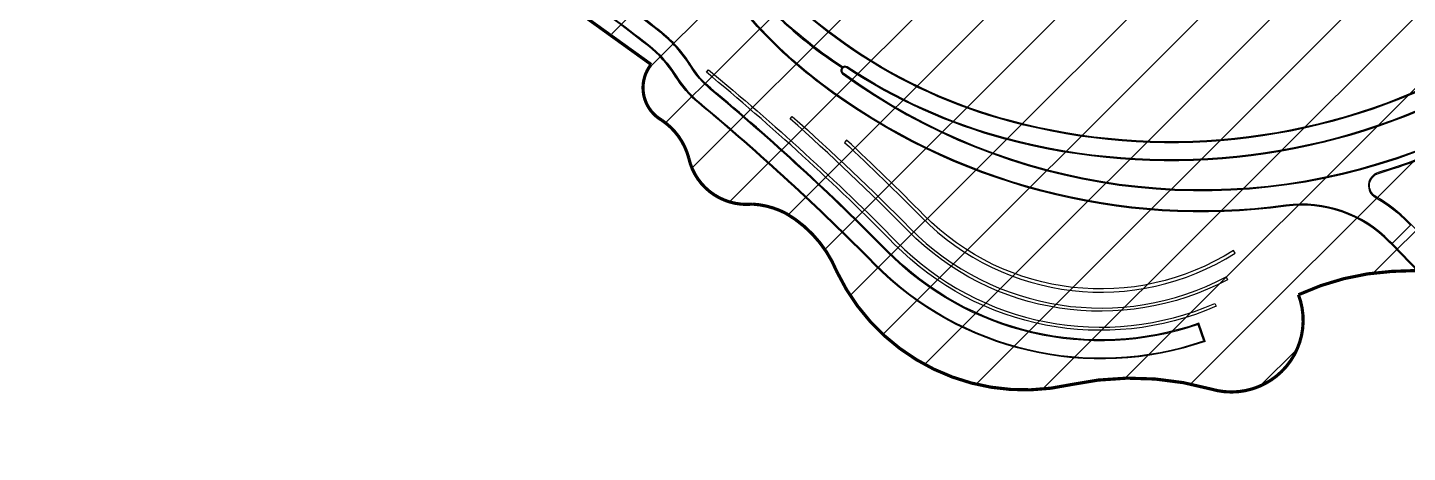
# Model space of a CAD drawing. Extents: x 216 to 1057, y -885 to -291.
# Drawn here: x 1015.8 to 1021.65, y -656.68 to -654.88 of the extents above; entities that cross this region are included whole.
import ezdxf

# ---------------------------------------------------------------- set-up
doc = ezdxf.new("R2010")
doc.units = 0
doc.header["$LTSCALE"] = 1000
doc.header["$MEASUREMENT"] = 0
doc.linetypes.add('ACAD_ISO05W100', pattern=[34, 24, -3, 0.5, -3, 0.5, -3])
doc.layers.get('0').update_dxf_attribs({"linetype": 'CONTINUOUS'})

# ---------------------------------------------------------------- blocks, each defined once
blk = doc.blocks.new('索引图')
h = blk.add_hatch()
h.set_pattern_fill('ANSI31', color=251, scale=5000)
h.set_pattern_definition([(45, (-343244937.3183714, -671142701.8827525), (-5612.66007566822, 5612.660075668221), [])])
edge = h.paths.add_edge_path()
edge.add_arc((1049818.492525518, 988927.8444814682), 11268.47745668729, -106.46898487249467, 20.869026845496478, ccw=False)
edge.add_arc((1034227.327120602, 934348.5360987186), 45494.65063801684, 74.18782831914484, 102.2662090585989)
edge.add_arc((1017308.748115778, 1010607.618821263), 32619.61583907291, 205.5192727609332, 282.8472438422083, ccw=False)
edge.add_arc((970318.7934205532, 989329.7682939768), 18981.44955705814, 22.37249009623707, 59.89109240701482)
edge.add_arc((973851.0683149099, 994213.2476414442), 12999.06104715039, 62.5626908488738, 86.5706189984306)
edge.add_arc((973685.6018460989, 1016437.213779211), 9296.140183171272, 192.5453006417377, 275.8223905356724, ccw=False)
edge.add_arc((954628.9266605377, 1011800.403809547), 10319.96742728737, 14.69315915671661, 56.21285448726997)
edge.add_arc((963307.8783435822, 1025471.954512715), 5881.954347866851, 141.4984705032354, 240.0118543902008, ccw=False)
edge.add_arc((720898.7439210415, 728863.1606520414), 383032.7174504229, 51.62174755896319, 83.16275166104701)
edge.add_line((766498.588312149, 1109171.873185635), (767320.7709230781, 1304087.82815671))
edge.add_line((767320.7709230781, 1304087.82815671), (779879.0813863873, 1304211.404694676))
edge.add_line((779879.0813863873, 1304211.404694676), (779852.6816285849, 1299210.117247462))
edge.add_line((779852.6816285849, 1299210.117247462), (779258.6816285849, 1186680.117247462))
edge.add_line((779258.6816285849, 1186680.117247462), (790471.6816285849, 1187820.117247462))
edge.add_line((790471.6816285849, 1187820.117247462), (818624.6816287041, 1178369.117247462))
edge.add_arc((630802.8489080667, 731309.7587780952), 484911.4463915871, 57.49718364309342, 67.21139541464618, ccw=False)
edge.add_arc((739827.6275250316, 870075.2217220068), 309786.1233966591, 45.5445608235284, 60.713962391380505, ccw=False)
edge.add_line((956787.6816287041, 1091199.117247701), (971748.6816285849, 1075142.117247462))
edge.add_line((971748.6816285849, 1075142.117247462), (1009430.686487854, 1110284.626204967))
edge.add_arc((1197522.213606536, 1278278.664226651), 252191.2357411913, 221.769650180882, 244.6600584270022)
edge.add_line((1089587.389427602, 1050352.156083941), (1090780.86523217, 1053000.297339678))
edge.add_arc((1197268.770765543, 1277806.618627787), 248751.9972100266, 244.6536781972822, 265.7263997386773)
edge.add_arc((1201333.314876676, 1357659.494674325), 328691.2112409968, 266.0571351428887, 271.4097181925721)
edge.add_line((1209419.691130519, 1029067.767958403), (1238585.251038492, 1029378.617993832))
edge.add_line((1238585.251038492, 1029378.617993832), (1238561.991430461, 1031551.957717061))
edge.add_arc((1239356.309545994, 1019474.848311663), 12103.20258686207, 8.016353120808219, 93.76295523009452, ccw=False)
edge.add_line((1251341.243343234, 1021162.709305406), (1253081.713863254, 1010715.869194388))
edge.add_line((1253081.713863254, 1010715.869194388), (1248614.709583282, 1009971.654754519))
edge.add_line((1248614.709583282, 1009971.654754519), (1252120.73588258, 988777.8845130205))
edge.add_arc((1102683.831081092, 173834.3783015013), 828531.4157187846, 79.60906109770198, 83.66670353903916)
edge.add_arc((1180181.417539537, 872078.2570126057), 126000.0000052878, 83.66670353939249, 93.82950307372903)
edge.add_arc((1113126.581506252, 1873836.535728216), 878000.0000000453, 270.229189137843, 273.8295030740768, ccw=False)
edge.add_arc((1115786.644278288, 1208841.85583353), 212999.9998329859, 265.8623730915656, 270.2291891386719, ccw=False)
edge.add_arc((1086014.482421875, 797288.8268874884), 199628.4980392108, 85.86237309329262, 93.15798984370933)
edge.add_arc((1077220.641407013, 956674.9170763493), 40000.00000241262, 93.15798984428041, 114.9497272338299)
at = {"color": 251, "linetype": 'ACAD_ISO05W100', "ltscale": 0.03, "const_width": 500}
for points in [[(1060347.726134598, 992942.0472413301, -0.6208602715770115), (1046623.921101451, 978121.6750580072, 0.1231317320040606), (1024561.800983965, 978804.5912675858, -0.3508219991150243), (987871.4882675409, 996554.6095306873, 0.1651840496956864), (979840.747114718, 1005750.116193295, 0.1051392106171232), (974628.6495071054, 1007189.031070471, -0.3802493196989968), (964611.4109606147, 1014417.98568964, 0.1831721696303973), (960367.9551555514, 1020377.424249887, -0.4584343143860274), (958704.7106399536, 1029133.680068016, 0.1384991015181123), (766498.588312149, 1109171.873185635)], [(818624.6816287041, 1178369.117247462, -0.04241164678830221), (891365.6816285849, 1140267.117247462), (891365.6816285849, 1140267.117247462), (891365.6816285849, 1140267.117247462, -0.06628582805920989), (956787.6816287041, 1091199.117247701), (971748.6816285849, 1075142.117247462), (1009430.686487854, 1110284.626204967, 0.1002116956567325), (1089587.389427602, 1050352.156083941), (1090780.86523217, 1053000.297339678, 0.09220708769554059), (1178731.95762521, 1029746.257677913, 0.02335929675467539), (1209419.691130519, 1029067.767958403), (1238585.251038492, 1029378.617993832), (1238561.991430461, 1031551.957717061, -0.39263381448174), (1251341.243343234, 1021162.709305406), (1253081.713863254, 1010715.869194388), (1248614.709583282, 1009971.654754519), (1252120.73588258, 988777.8845130205, 0.01770665526628222), (1194080.718944609, 997309.2812110186, 0.04437266619439054), (1171766.169193089, 997796.9254616499, -0.01571062546696639), (1116638.664387405, 995843.5600878, -0.01905613561850731), (1100418.169961989, 996397.0161079168, 0.03184389035953542), (1075017.064695954, 996614.1740783453, 0.09537198587863135), (1060347.726134598, 992942.0472413301)]]:
    blk.add_lwpolyline(points, format="xyb", dxfattribs=at)
at = {"color": 251}
for points in [[(988777.5201740861, 1028738.504468799, -0.1025609221818195), (967325.8593652844, 1050241.750565052, 0.1627953229228013), (843020.8705124259, 1162717.122616053), (843020.8705124259, 1162717.122616053, 0.0818736744678393), (776344.6346299052, 1179695.29522872, 0.001680698963445967), (776344.6346299052, 1179695.29522872, 0.02149187837067108), (767940.0684645176, 1180056.721999526), (748435.2938690186, 1180056.721999526, 0.02149187836607641), (740030.727705121, 1179695.29522872, 0.001894232401185317), (740030.727705121, 1179695.29522872, 0.1552603314550773), (621600.0575383902, 1130456.979014874), (579083.113114655, 1094494.276827097, 0.1196672096917234), (538407.1345726252, 1038766.800218582)], [(1075059.231250346, 1000971.140857577), (1074723.299150646, 1001319.202730536, 0.2387013070875845), (1058383.217026472, 1006998.311952353, -0.1982477349039462), (985370.0606487393, 1026209.173926473, -0.1027349101753227), (965360.9101102352, 1049145.600318074), (965360.9101102352, 1049145.600318074, 0.1627871553805987), (842118.3897792697, 1160656.048011303, 0.01398994801638146), (831266.9532885551, 1165050.030932665), (831998.9547506571, 1167018.323620081, -0.013991729021792), (842960.7051302195, 1162579.717642426, -0.1628002207185335), (967197.6073000431, 1050163.796479464, 0.1024376624318129), (988660.2800855637, 1028636.113204479)], [(1044710.149124861, 988452.8203125, -0.2893900401550884), (995821.8718063831, 999858.6083921194, 0.02443230069974892), (968073.7547895312, 1025385.964065671, -0.08012016107967254), (965043.0170145035, 1028869.40505445, 0.08789519337260891), (960032.6719530821, 1034451.698192239, 0.02034028015907915), (934409.6495559216, 1052873.165107131, -0.1934695288912568), (904670.7576303482, 1095794.133803725, 0.006914025307502326), (904670.7576303482, 1095794.133803725, 0.1386358316890317), (891646.7771830559, 1119678.22913003, 0.009789444615391532), (888189.0880978107, 1123074.758728743, -0.3814405526302908), (887962.6911011934, 1125729.051765323), (892296.747281313, 1131505.1386621)], [(1074951.301255584, 1000866.972166419), (1074615.369155884, 1001215.034039378, 0.2387013070937617), (1058403.277231097, 1006849.65937686, -0.1982477349024854), (985279.4375331402, 1026089.643800855, -0.1027348815637785), (965230.1884965897, 1049072.034974813, 0.1062678780557272), (892296.7472812533, 1131505.1386621)], [(946392.0285878778, 1041142.689908624, -0.0096513190215388), (958276.2950698733, 1032207.229381204, -0.08789519340244258), (962622.4781115055, 1027364.914636016, 0.0801201610535839), (966248.9126216769, 1023196.797315001, -0.02443230069492117), (993792.1710089445, 997857.9048477411, 0.2885749604931745), (1045503.174589694, 985711.5023263693), (1044617.569285035, 988262.1440162659, -0.2885282963026953), (995715.0454486012, 999753.3082056046, 0.0244323006996792), (967977.7104648948, 1025270.744763017, -0.08012016106241351), (964915.6202301383, 1028790.221348166, 0.0878951933701705), (959940.2310644984, 1034333.568254828, 0.02034028015767725), (934327.1136397123, 1052747.914069057, -0.1934695288937964)], [(1015032.954631329, 1020160.950403333, -0.1670494341473182), (970851.4877139926, 1049925.475856543, -0.3789345445516679), (971174.8358203173, 1054088.006815195), (1018897.084420502, 1100255.475363255)], [(1015071.77839613, 1020305.839033961, -0.1670494341453179), (970971.1805458665, 1050015.883964539, -0.3789345445600379), (971279.131123364, 1053980.199163318), (1019002.957041085, 1100149.193640471)], [(1045694.150309086, 985618.7875552177, -0.2893900401541994), (993685.344651103, 997752.6046611071, 0.02443230069859094), (966152.8682970405, 1023081.578012347, -0.08012016107184684), (962495.0813271403, 1027285.730929732, 0.08789519338886943), (958183.8541812897, 1032089.099443793, 0.009553953651089886), (946425.7609212995, 1040933.277949929, 0.009553953651089886)], [(1245894.721179605, 1022599.151575327, 0.1122538147802218), (1231752.332785428, 1017279.749112964, -0.2621276592099073), (1222294.215360224, 1017703.382185578, 0.162158375780927), (1207945.611661077, 1021153.381524324, -0.095149623721138), (1192696.213078618, 1022747.718095899, 0.06372356966535042), (1177337.398163497, 1025330.835918307, -0.05393130304603301), (1130388.308447242, 1032287.702428818, 0.1828443276241945), (1084402.655602574, 1027356.440802455, -0.1846376324872387), (1015032.954631329, 1020160.950403333), (1015032.954631329, 1020160.950403333)], [(1245843.939226508, 1022743.58048594, 0.1119622815822709), (1231676.983792365, 1017409.741834044, -0.2618854429972209), (1222373.572820425, 1017830.670808554, 0.1621583757805117), (1207932.793950677, 1021302.832875252, -0.09514962372146935), (1192739.666211665, 1022891.286285996, 0.06372356966528898), (1177343.299181819, 1025480.719799995, -0.05393130304606431), (1130426.125909984, 1032432.856965423, 0.1828443276240628), (1084334.92068696, 1027490.276452422, -0.1846376324873106), (1015071.77839613, 1020305.839033961), (1015071.77839613, 1020305.839033961)], [(1246498.611128747, 1019804.497273922, 0.1152482774439653), (1233196.846508622, 1014817.930389404, -0.2659525078342702), (1220786.423343301, 1015284.898521543, 0.1621583757808574), (1208189.148159027, 1018313.805856228, -0.0951496237212783), (1191870.603550494, 1020019.92248261, 0.06372356966530339), (1177225.278814793, 1022483.04216671, -0.05393130304607591), (1129669.776654899, 1029529.766232371, 0.182844327623947), (1085689.618999362, 1024813.56345284, -0.1846376324875429), (1014295.303099513, 1017408.06642139, -0.007293037174283162), (1014295.303099513, 1017408.06642139, -0.007293037174283162)], [(1246473.944688678, 1019952.552867532, 0.1151404428176862), (1233120.252728999, 1014947.145623803, -0.2657806314225962), (1220865.780809402, 1015412.187140703, 0.1621583757808045), (1208176.330448627, 1018463.257207155, -0.0951496237213229), (1191914.05668354, 1020163.490672708, 0.06372356966511045), (1177231.179833174, 1022632.926048398, -0.05393130304613519), (1129707.594117641, 1029674.920768976, 0.1828443276238099), (1085621.884083748, 1024947.399102807, -0.1846376324874497), (1014334.126864374, 1017552.955052018, -0.007293037174282825), (1014334.126864374, 1017552.955052018, -0.007293037174282825)], [(988660.2800855637, 1028636.113204479, 0.444755196839927), (988760.5858997703, 1027675.937888026, 0.2521669006173098), (1078730.279126108, 1015391.001656651, -0.1910442445884622), (1104419.335832715, 1014897.424774647, 0.1800525893143411), (1176317.370358288, 1011986.653337717, -0.1527179906059336), (1200551.553537011, 1012295.195589066), (1200551.553537011, 1012295.195589066, 0.02563914970422691), (1221900.1458987, 1007091.287663817, 0.1421372000307828), (1232663.276163638, 1008112.027329326, -0.09509215608939003), (1247963.447628021, 1011012.096077919, -0.09509215608939003)], [(1014295.303099513, 1017408.06642139, -0.08096663328732787), (989419.4795355201, 1028618.120347381, 0.9778604400018232), (988848.9261147976, 1027797.164974213, 0.2521669006174126), (1078677.672775924, 1015531.474329948, -0.191044244588576), (1104477.299310565, 1015035.773013711, 0.1800525893149124), (1176270.780223131, 1012129.234399915, -0.1527179906128122), (1200594.498561382, 1012438.916585684), (1200594.498561382, 1012438.916585684, 0.02563914970422993), (1221928.154874325, 1007238.649454236, 0.1421372000312419), (1232608.0650599, 1008251.496802807, -0.09493796738858228), (1247938.448925674, 1011162.146012068, -0.09493796738858228)], [(1014334.126864374, 1017552.955052018, -0.08096663328365157), (989502.3053467274, 1028743.179873228, 0.3715255978456961), (988660.280085504, 1028636.113204479)], [(989395.5647899508, 1017257.403961539), (989054.8610757589, 1016891.45180738, -0.01072760575380651), (1001163.189694583, 1005123.617719531, 0.3528183869119949), (1050414.390940249, 999473.262984395), (1050147.045872331, 999895.7870838642, -0.3528183869107078), (1001519.277553797, 1005474.618341327, 0.01072760575436492), (989395.5647898912, 1017257.403961539)], [(1248163.533051014, 1009811.121557236, 0.09636797017338772), (1233104.964993536, 1006996.271541834, -0.1421372000310628), (1221676.074093699, 1005912.39334023, -0.02563914970416705), (1200207.993341923, 1011145.427615643, 0.004170888686019273), (1200207.993341923, 1011145.427615643, 0.1527179906043486), (1176690.091439426, 1010846.004839778, -0.1800525893107606), (1103955.628010035, 1013790.63886261, 0.1910442445885504), (1079151.129927397, 1014267.220270872, -0.01705486522996924), (1072883.748372614, 1012160.87068212, 0.6602158038996574), (1072435.37508893, 1008232.117875338, -0.07010299001357408), (1077571.082345247, 1004267.941517115), (1077958.900598943, 1003870.74984014)], [(1078065.040806592, 1003976.755178332), (1077678.407194674, 1004372.733581185, 0.07010299000747602), (1072509.566343129, 1008362.485270858, -0.6602158038040008), (1072926.657769799, 1012017.139044523), (1072926.657769799, 1012017.139044523), (1072926.657769799, 1012017.139044523, 0.01705486522718876), (1079203.73627758, 1014126.747597694, -0.1910442445883684), (1103897.664532185, 1013652.290623546, 0.1800525893136736), (1176736.681574583, 1010703.42377758, -0.1527179906093117), (1200165.048317552, 1011001.706619024, -0.004170888685945929), (1200165.048317552, 1011001.706619024, 0.02563914970416207), (1221648.065118074, 1005765.031549811, 0.142137200030873), (1233160.176097274, 1006856.802068353, -0.09653293843602759), (1248188.556167483, 1009660.925082088)]]:
    blk.add_lwpolyline(points, format="xyb", dxfattribs=at)
for points in [[(967689.566280365, 1028302.102359891, -0.02582630263294766), (997246.2232432365, 1001262.610879421, 0.3101003306949744), (1047239.64482075, 991585.7488782406), (1047439.039423525, 991127.2275675535, -0.3101003306942106), (996890.1353840828, 1000911.610257626, 0.02582630263276877), (967371.5636851788, 1027916.259970546)], [(980524.8601350188, 1020599.485371232), (980857.2600910068, 1020972.996106267, -0.01634313627532211), (999382.7503985167, 1003368.614610314, 0.3315021677455073), (1048979.35226506, 995751.5611065626), (1049213.700142324, 995309.8812763691, -0.331502167745039), (999026.6625393033, 1003017.613988519, 0.01634313627513605)]]:
    blk.add_lwpolyline(points, format="xyb", close=True, dxfattribs=at)
blk.add_lwpolyline([(1106516.498656571, 968162.0245414972), (1074951.301255584, 1000866.972166419), (1078065.040806413, 1003976.755178571), (1109944.638781607, 971326.6391634941)], close=True, dxfattribs=at)
for points in [[(1106626.743539155, 968263.7947592735), (1075057.450193822, 1000972.986224174)], [(1045694.150309026, 985618.7875552177), (1044710.149124861, 988452.8203125)]]:
    blk.add_lwpolyline(points, dxfattribs=at)

msp = doc.modelspace()

# ---------------------------------------------------------------- block references
at = {"xscale": 2.700000000000001e-05, "yscale": 2.700000000000001e-05, "zscale": 2.700000000000001e-05}
msp.add_blockref('索引图', (992.5635139495978, -682.8226928765148), dxfattribs=at)

doc.saveas('drawing.dxf')
